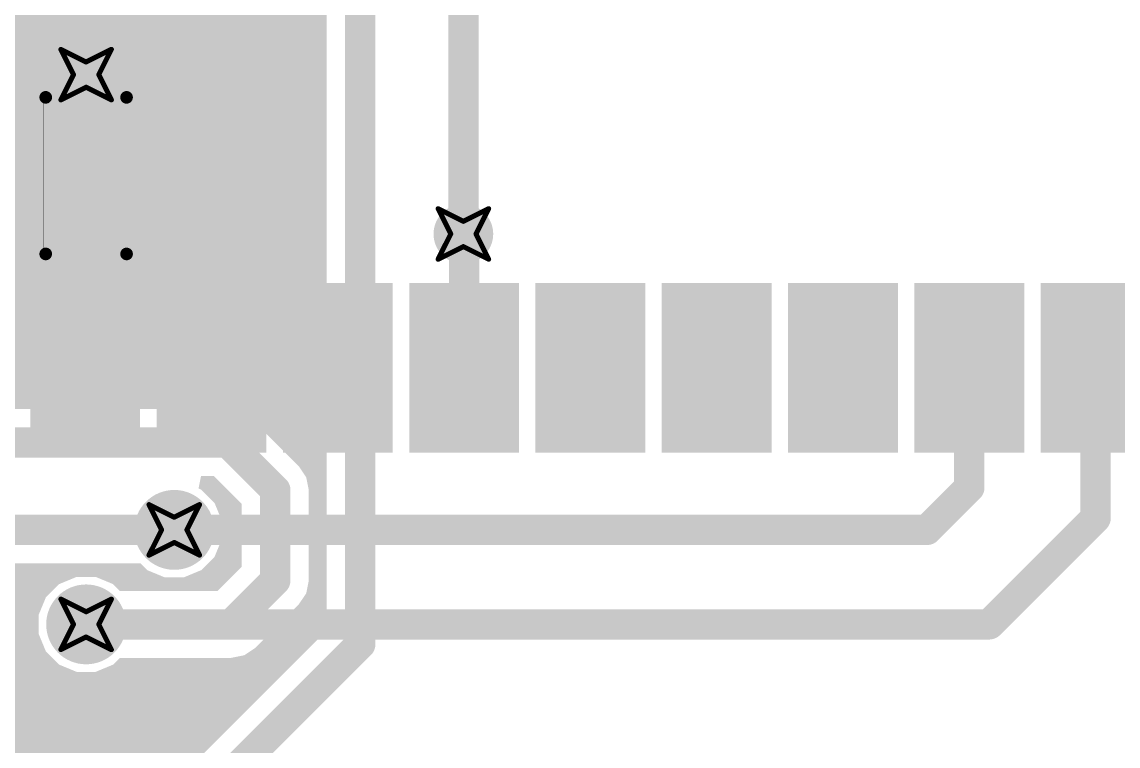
# Model space of a CAD drawing. Header units: inches. Extents: x -11 to 1110, y -7 to 455.
# Drawn here: x 681.73 to 692.75, y 24.5 to 31.78 of the extents above; entities that cross this region are included whole.
import ezdxf

# ---------------------------------------------------------------- set-up
doc = ezdxf.new("R2010")
doc.units = ezdxf.units.IN
for name, color, linetype in [('Bottom Layer', 5, 'Continuous'), ('Bottom Overlay', 54, 'Continuous'), ('Bottom Paste', 16, 'Continuous'), ('Bottom Solder', 6, 'Continuous'), ('Drill Drawing', 1, 'Continuous'), ('Top Layer', 1, 'Continuous'), ('Top Solder', 216, 'Continuous'), ('Via Holes', 16, 'Continuous')]:
    doc.layers.add(name, color=color, linetype=linetype)

# ---------------------------------------------------------------- blocks, each defined once
blk = doc.blocks.new('R___0402_B_18')
at = {"layer": 'Bottom Layer'}
for points in [[(-0.2413, 0.3175), (-0.2412999999999999, -0.3175), (-0.6985, -0.3175), (-0.6985, 0.3175)], [(0.6985, 0.3175), (0.6985, -0.3175), (0.2413, -0.3175), (0.2412999999999999, 0.3175)]]:
    blk.add_hatch(color=5, dxfattribs=at).paths.add_polyline_path(points)
at = {"layer": 'Bottom Paste'}
for points in [[(-0.2413, 0.3175), (-0.2412999999999999, -0.3175), (-0.6985, -0.3175), (-0.6985, 0.3175)], [(0.6985, 0.3175), (0.6985, -0.3175), (0.2413, -0.3175), (0.2412999999999999, 0.3175)]]:
    blk.add_hatch(color=16, dxfattribs=at).paths.add_polyline_path(points)
at = {"layer": 'Bottom Solder'}
for points in [[(-0.18629884, 0.37250116), (-0.1862988399999999, -0.37250116), (-0.75350116, -0.37250116), (-0.75350116, 0.37250116)], [(0.75350116, 0.37250116), (0.75350116, -0.37250116), (0.18629884, -0.37250116), (0.1862988399999999, 0.37250116)]]:
    blk.add_hatch(color=6, dxfattribs=at).paths.add_polyline_path(points)
at = {"layer": 'Bottom Overlay'}
for points in [[(-0.7874, 0.4064, 0.127, 0.127, 0), (0.7874, 0.4064, 0.127, 0.127, 0)], [(-0.7874, 0.4064, 0.127, 0.127, 0), (-0.7874, -0.4064, 0.127, 0.127, 0)], [(0.7874, 0.4064, 0.127, 0.127, 0), (0.7874, -0.4064, 0.127, 0.127, 0)], [(-0.8128, 0.4318, 0.0032258, 0.0032258, 0), (0.8128, 0.4318, 0.0032258, 0.0032258, 0)], [(-0.7874, -0.4064, 0.127, 0.127, 0), (0.7874, -0.4064, 0.127, 0.127, 0)]]:
    blk.add_lwpolyline(points, format="xyseb", dxfattribs=at)
for points in [[(-0.8191499999999999, 0.4064, 0.0635, 0.0635, 1), (-0.7556499999999999, 0.4064, 0.0635, 0.0635, 1)], [(-0.8191499999999999, 0.4064, 0.0635, 0.0635, 1), (-0.7556499999999999, 0.4064, 0.0635, 0.0635, 1)], [(0.7556499999999999, 0.4064, 0.0635, 0.0635, 1), (0.8191499999999999, 0.4064, 0.0635, 0.0635, 1)], [(0.7556499999999999, 0.4064, 0.0635, 0.0635, 1), (0.8191499999999999, 0.4064, 0.0635, 0.0635, 1)], [(-0.81360518, 0.4318, 0.0016129, 0.0016129, 1), (-0.8119948199999999, 0.4318, 0.0016129, 0.0016129, 1)], [(0.8119948199999999, 0.4318, 0.0016129, 0.0016129, 1), (0.81360518, 0.4318, 0.0016129, 0.0016129, 1)], [(-0.8191499999999999, -0.4064, 0.0635, 0.0635, 1), (-0.7556499999999999, -0.4064, 0.0635, 0.0635, 1)], [(-0.8191499999999999, -0.4064, 0.0635, 0.0635, 1), (-0.7556499999999999, -0.4064, 0.0635, 0.0635, 1)], [(0.7556499999999999, -0.4064, 0.0635, 0.0635, 1), (0.8191499999999999, -0.4064, 0.0635, 0.0635, 1)], [(0.7556499999999999, -0.4064, 0.0635, 0.0635, 1), (0.8191499999999999, -0.4064, 0.0635, 0.0635, 1)]]:
    blk.add_lwpolyline(points, format="xyseb", close=True, dxfattribs=at)
blk = doc.blocks.new('38_SMD_M______B_27')
at = {"layer": 'Bottom Layer'}
for points in [[(8.00000051, 5.54000035), (9.500000049999999, 5.54000035), (9.500000049999999, 4.63999961), (8.00000051, 4.63999961)], [(8.00000051, 4.270000349999999), (9.500000049999999, 4.270000349999999), (9.500000049999999, 3.36999961), (8.00000051, 3.36999961)], [(8.00000051, 3.00000035), (9.500000049999999, 3.00000035), (9.500000049999999, 2.09999961), (8.00000051, 2.09999961)], [(8.00000051, 1.73000035), (9.500000049999999, 1.73000035), (9.500000049999999, 0.82999961), (8.00000051, 0.82999961)], [(8.00000051, 0.46000035), (9.500000049999999, 0.46000035), (9.500000049999999, -0.44000039), (8.00000051, -0.44000039)], [(8.00000051, -0.80999965), (9.500000049999999, -0.80999965), (9.500000049999999, -1.71000039), (8.00000051, -1.71000039)], [(8.00000051, -2.07999965), (9.500000049999999, -2.07999965), (9.500000049999999, -2.98000039), (8.00000051, -2.98000039)], [(8.00000051, -3.34999965), (9.500000049999999, -3.34999965), (9.500000049999999, -4.250000389999999), (8.00000051, -4.250000389999999)], [(8.00000051, -4.61999965), (9.500000049999999, -4.61999965), (9.500000049999999, -5.52000039), (8.00000051, -5.52000039)]]:
    blk.add_hatch(color=5, dxfattribs=at).paths.add_polyline_path(points)
at = {"layer": 'Bottom Paste'}
for points in [[(8.00000051, 5.54000035), (9.500000049999999, 5.54000035), (9.500000049999999, 4.63999961), (8.00000051, 4.63999961)], [(8.00000051, 4.270000349999999), (9.500000049999999, 4.270000349999999), (9.500000049999999, 3.36999961), (8.00000051, 3.36999961)], [(8.00000051, 3.00000035), (9.500000049999999, 3.00000035), (9.500000049999999, 2.09999961), (8.00000051, 2.09999961)], [(8.00000051, 1.73000035), (9.500000049999999, 1.73000035), (9.500000049999999, 0.82999961), (8.00000051, 0.82999961)], [(8.00000051, 0.46000035), (9.500000049999999, 0.46000035), (9.500000049999999, -0.44000039), (8.00000051, -0.44000039)], [(8.00000051, -0.80999965), (9.500000049999999, -0.80999965), (9.500000049999999, -1.71000039), (8.00000051, -1.71000039)], [(8.00000051, -2.07999965), (9.500000049999999, -2.07999965), (9.500000049999999, -2.98000039), (8.00000051, -2.98000039)], [(8.00000051, -3.34999965), (9.500000049999999, -3.34999965), (9.500000049999999, -4.250000389999999), (8.00000051, -4.250000389999999)], [(8.00000051, -4.61999965), (9.500000049999999, -4.61999965), (9.500000049999999, -5.52000039), (8.00000051, -5.52000039)]]:
    blk.add_hatch(color=16, dxfattribs=at).paths.add_polyline_path(points)
at = {"layer": 'Bottom Solder'}
for points in [[(7.89840051, 5.64160035), (9.601600049999998, 5.64160035), (9.601600049999998, 4.53839961), (7.89840051, 4.53839961)], [(7.89840051, 4.37160035), (9.601600049999998, 4.37160035), (9.601600049999998, 3.268399609999999), (7.89840051, 3.268399609999999)], [(7.89840051, 3.10160035), (9.601600049999998, 3.10160035), (9.601600049999998, 1.99839961), (7.89840051, 1.99839961)], [(7.89840051, 1.83160035), (9.601600049999998, 1.83160035), (9.601600049999998, 0.72839961), (7.89840051, 0.72839961)], [(7.89840051, 0.56160035), (9.601600049999998, 0.56160035), (9.601600049999998, -0.54160039), (7.89840051, -0.54160039)], [(7.89840051, -0.70839965), (9.601600049999998, -0.70839965), (9.601600049999998, -1.81160039), (7.89840051, -1.81160039)], [(7.89840051, -1.97839965), (9.601600049999998, -1.97839965), (9.601600049999998, -3.08160039), (7.89840051, -3.08160039)], [(7.89840051, -3.24839965), (9.601600049999998, -3.24839965), (9.601600049999998, -4.35160039), (7.89840051, -4.35160039)], [(7.89840051, -4.51839965), (9.601600049999998, -4.51839965), (9.601600049999998, -5.621600389999999), (7.89840051, -5.621600389999999)]]:
    blk.add_hatch(color=6, dxfattribs=at).paths.add_polyline_path(points)

msp = doc.modelspace()

# ---------------------------------------------------------------- hatches: boundary and pattern name
at = {"layer": 'Bottom Layer'}
h = msp.add_hatch(color=5, dxfattribs=at)
edge = h.paths.add_edge_path()
edge.add_arc((682.3739997399999, 31.24859892), 0.2999994, 0, 360)
h = msp.add_hatch(color=5, dxfattribs=at)
edge = h.paths.add_edge_path()
edge.add_arc((686.16679886, 29.64599862), 0.2999994, 0, 360)
h = msp.add_hatch(color=5, dxfattribs=at)
edge = h.paths.add_edge_path()
edge.add_arc((683.2599999999999, 26.67), 0.2999994, 0, 360)
h = msp.add_hatch(color=5, dxfattribs=at)
edge = h.paths.add_edge_path()
edge.add_arc((682.3739997399999, 25.71980124), 0.2999994, 0, 360)
at = {"layer": 'Bottom Solder'}
h = msp.add_hatch(color=6, dxfattribs=at)
edge = h.paths.add_edge_path()
edge.add_arc((683.2599999999999, 26.67), 0.4015993999999999, 0, 360)
h = msp.add_hatch(color=6, dxfattribs=at)
edge = h.paths.add_edge_path()
edge.add_arc((682.3739997399999, 25.71980124), 0.4015993999999999, 0, 360)
at = {"layer": 'Top Layer'}
msp.add_hatch(color=1, dxfattribs=at).paths.add_polyline_path([(684.7931693999999, 39.90242464), (684.7931693999999, 25.65901142), (681.7551007999999, 22.62094282), (681.6821215199999, 22.51172028), (681.6564929199999, 22.38288132), (681.6564929199999, 14.04631938), (681.5881034199999, 13.97792988), (681.5280705199999, 13.83299748), (681.40107052, 13.85826032), (681.40107052, 23.71376004), (681.45165716, 23.76434668), (681.52439768, 23.93995974), (681.52439768, 24.1300381), (681.45165716, 24.30565116), (681.31725052, 24.4400578), (681.14163746, 24.51279832), (680.9515590999999, 24.51279832), (680.77594604, 24.4400578), (680.6415394, 24.30565116), (680.56879888, 24.1300381), (680.56879888, 23.93995974), (680.6415394, 23.76434668), (680.72773176, 23.67815432), (680.72773176, 4.18564314), (680.6593422599999, 4.11725364), (680.6331319999999, 4.0539797), (680.4956697399999, 4.0539797), (680.46945948, 4.11725364), (680.40106998, 4.18564314), (680.40106998, 25.16734616), (681.56705444, 26.33333062), (682.92095826, 26.33333062), (682.98934776, 26.26494112), (683.1649608199999, 26.1922006), (683.35503918, 26.1922006), (683.5306522399999, 26.26494112), (683.66505888, 26.39934776), (683.7377994, 26.57496082), (683.7377994, 26.76503918), (683.66505888, 26.94065224), (683.5306522399999, 27.07505888), (683.5039288999999, 27.0861282), (683.52919174, 27.2131282), (683.65649146, 27.2131282), (683.93933062, 26.93028904), (683.93933062, 26.30145362), (683.69434762, 26.05647062), (682.7130414799999, 26.05647062), (682.6446519799999, 26.12486012), (682.4690389199999, 26.19760064), (682.27896056, 26.19760064), (682.1033474999999, 26.12486012), (681.96894086, 25.99045348), (681.89620034, 25.81484042), (681.89620034, 25.62476206), (681.96894086, 25.449149), (682.1033474999999, 25.31474236), (682.27896056, 25.24200184), (682.4690389199999, 25.24200184), (682.6446519799999, 25.31474236), (682.7130414799999, 25.38313186), (683.83380124, 25.38313186), (683.9626401999999, 25.40876046), (684.07186274, 25.48173974), (684.5140614999999, 25.9239385), (684.5870407799999, 26.03316104), (684.6126693799999, 26.162), (684.6126693799999, 27.06974266), (684.5870433199999, 27.19857908), (684.5140614999999, 27.30780416), (684.03400658, 27.78785908), (683.92478404, 27.86083836), (683.79594508, 27.88646696), (680.4531983999999, 27.88646696), (680.32436198, 27.8608409), (680.2151369, 27.78785908), (678.8263410999999, 26.39906328), (678.75336182, 26.28984074), (678.72773322, 26.16100178), (678.72773322, 4.18564314), (678.6593437199999, 4.11725364), (678.5866031999999, 3.94164058), (678.5866031999999, 3.75156222), (678.6593437199999, 3.57594916), (678.7937503599999, 3.44154252), (678.9693634199999, 3.368802), (679.15944178, 3.368802), (679.33505484, 3.44154252), (679.46946148, 3.57594916), (679.4956692, 3.63922056), (679.6331339999999, 3.63922056), (679.6593417199999, 3.57594916), (679.79374836, 3.44154252), (679.9693614199999, 3.368802), (680.15943978, 3.368802), (680.33505284, 3.44154252), (680.46945948, 3.57594916), (680.4956697399999, 3.6392231), (680.6331319999999, 3.6392231), (680.6593422599999, 3.57594916), (680.7937489, 3.44154252), (680.96936196, 3.368802), (681.15944032, 3.368802), (681.33505338, 3.44154252), (681.40344288, 3.50993202), (681.8946585599999, 3.50993202), (681.9199188599999, 3.38293202), (681.7985474999999, 3.3326578), (681.66414086, 3.19825116), (681.59140034, 3.0226381), (681.59140034, 2.83255974), (681.66414086, 2.65694668), (681.66675198, 2.65433556), (681.61814908, 2.5370028), (678.1097817, 2.5370028), (677.55820292, 3.08858158), (677.55820292, 3.857800259999999), (677.55820292, 14.3377158), (677.51976256, 14.5309717), (677.4102911, 14.69480678), (675.58026174, 16.52483614), (675.58026174, 25.43019044), (675.54182138, 25.62344634), (675.43234992, 25.78728142), (675.26851484, 25.89675288), (675.07525894, 25.93519324), (674.88200304, 25.89675288), (674.71816796, 25.78728142), (674.68126938, 25.73205928), (674.55426938, 25.770586), (674.55426938, 40.3822281), (674.5286433199999, 40.51106452), (674.4556614999999, 40.6202896), (671.1498895999999, 43.9260615), (671.06127916, 43.9852689), (671.06972212, 44.0778646), (671.0824043399999, 44.1122689), (674.3274676999999, 44.1122689), (676.89713236, 41.54260424), (676.89713236, 24.33884134), (676.8287428599999, 24.27045184), (676.7560023399999, 24.09483878), (676.7560023399999, 23.90476042), (676.8287428599999, 23.72914736), (676.9631494999999, 23.59474072), (677.1387625599999, 23.5220002), (677.32884092, 23.5220002), (677.50445398, 23.59474072), (677.63886062, 23.72914736), (677.71160114, 23.90476042), (677.71160114, 24.09483878), (677.63886062, 24.27045184), (677.57047112, 24.33884134), (677.57047112, 41.68205786), (677.54484252, 41.81089682), (677.47186324, 41.92011936), (674.7049828199999, 44.68699978), (674.62953466, 44.7374137), (674.66805884, 44.86441369999999), (679.83118034, 44.86441369999999)])
h = msp.add_hatch(color=1, dxfattribs=at)
edge = h.paths.add_edge_path()
edge.add_arc((682.3739997399999, 31.24859892), 0.2999994, 0, 360)
h = msp.add_hatch(color=1, dxfattribs=at)
edge = h.paths.add_edge_path()
edge.add_arc((686.16679886, 29.64599862), 0.2999994, 0, 360)
h = msp.add_hatch(color=1, dxfattribs=at)
edge = h.paths.add_edge_path()
edge.add_arc((683.2599999999999, 26.67), 0.2999994, 0, 360)
h = msp.add_hatch(color=1, dxfattribs=at)
edge = h.paths.add_edge_path()
edge.add_arc((682.3739997399999, 25.71980124), 0.2999994, 0, 360)
at = {"layer": 'Top Solder'}
h = msp.add_hatch(color=216, dxfattribs=at)
edge = h.paths.add_edge_path()
edge.add_arc((683.2599999999999, 26.67), 0.4015993999999999, 0, 360)
h = msp.add_hatch(color=216, dxfattribs=at)
edge = h.paths.add_edge_path()
edge.add_arc((682.3739997399999, 25.71980124), 0.4015993999999999, 0, 360)
at = {"layer": 'Via Holes'}
h = msp.add_hatch(color=7, dxfattribs=at)
edge = h.paths.add_edge_path()
edge.add_arc((682.3739997399999, 31.24859892), 0.1499997, 0, 360)
h = msp.add_hatch(color=7, dxfattribs=at)
edge = h.paths.add_edge_path()
edge.add_arc((686.16679886, 29.64599862), 0.1499997, 0, 360)
h = msp.add_hatch(color=7, dxfattribs=at)
edge = h.paths.add_edge_path()
edge.add_arc((683.2599999999999, 26.67), 0.1499997, 0, 360)
h = msp.add_hatch(color=7, dxfattribs=at)
edge = h.paths.add_edge_path()
edge.add_arc((682.3739997399999, 25.71980124), 0.1499997, 0, 360)

# ---------------------------------------------------------------- linework, layer by layer
at = {"layer": 'Bottom Layer'}
for points in [[(682.3739997399999, 28.31039804, 0.3048, 0.3048, 0), (682.3739997399999, 29.76269892, 0.3048, 0.3048, 0)], [(686.1734003199999, 28.29979862, 0.3048, 0.3048, 0), (686.1734003199999, 29.63939716, 0.3048, 0.3048, 0)], [(682.36340032, 28.29979862, 0.5588, 0.5588, 0), (682.3739997399999, 28.31039804, 0.5588, 0.5588, 0)], [(691.25340032, 27.09574718, 0.3048, 0.3048, 0), (691.25340032, 28.29979862, 0.3048, 0.3048, 0)], [(692.52340032, 26.78940032, 0.3048, 0.3048, 0), (692.52340032, 28.29979862, 0.3048, 0.3048, 0)], [(690.8276531399999, 26.67, 0.3048, 0.3048, 0), (691.25340032, 27.09574718, 0.3048, 0.3048, 0)], [(691.45380124, 25.71980124, 0.3048, 0.3048, 0), (692.52340032, 26.78940032, 0.3048, 0.3048, 0)], [(683.2599999999999, 26.67, 0.3048, 0.3048, 0), (690.8276531399999, 26.67, 0.3048, 0.3048, 0)], [(682.3739997399999, 25.71980124, 0.3048, 0.3048, 0), (691.45380124, 25.71980124, 0.3048, 0.3048, 0)]]:
    msp.add_lwpolyline(points, format="xyseb", dxfattribs=at)
for points in [[(682.29779974, 29.76269892, 0.1524, 0.1524, 1), (682.45019974, 29.76269892, 0.1524, 0.1524, 1)], [(686.09720032, 29.63939716, 0.1524, 0.1524, 1), (686.24960032, 29.63939716, 0.1524, 0.1524, 1)], [(682.2237003199999, 28.29979862, 0.2794, 0.2794, 1), (682.5031003199999, 28.29979862, 0.2794, 0.2794, 1)], [(682.23429974, 28.31039804, 0.2794, 0.2794, 1), (682.51369974, 28.31039804, 0.2794, 0.2794, 1)], [(682.29779974, 28.31039804, 0.1524, 0.1524, 1), (682.45019974, 28.31039804, 0.1524, 0.1524, 1)], [(686.09720032, 28.29979862, 0.1524, 0.1524, 1), (686.24960032, 28.29979862, 0.1524, 0.1524, 1)], [(691.1772003199999, 28.29979862, 0.1524, 0.1524, 1), (691.3296003199999, 28.29979862, 0.1524, 0.1524, 1)], [(692.44720032, 28.29979862, 0.1524, 0.1524, 1), (692.5996003199999, 28.29979862, 0.1524, 0.1524, 1)], [(691.1772003199999, 27.09574718, 0.1524, 0.1524, 1), (691.3296003199999, 27.09574718, 0.1524, 0.1524, 1)], [(691.1772003199999, 27.09574718, 0.1524, 0.1524, 1), (691.3296003199999, 27.09574718, 0.1524, 0.1524, 1)], [(692.44720032, 26.78940032, 0.1524, 0.1524, 1), (692.5996003199999, 26.78940032, 0.1524, 0.1524, 1)], [(692.44720032, 26.78940032, 0.1524, 0.1524, 1), (692.5996003199999, 26.78940032, 0.1524, 0.1524, 1)], [(683.1837999999999, 26.67, 0.1524, 0.1524, 1), (683.3362, 26.67, 0.1524, 0.1524, 1)], [(690.75145314, 26.67, 0.1524, 0.1524, 1), (690.9038531399999, 26.67, 0.1524, 0.1524, 1)], [(690.75145314, 26.67, 0.1524, 0.1524, 1), (690.9038531399999, 26.67, 0.1524, 0.1524, 1)], [(682.29779974, 25.71980124, 0.1524, 0.1524, 1), (682.45019974, 25.71980124, 0.1524, 0.1524, 1)], [(691.37760124, 25.71980124, 0.1524, 0.1524, 1), (691.5300012399999, 25.71980124, 0.1524, 0.1524, 1)], [(691.37760124, 25.71980124, 0.1524, 0.1524, 1), (691.5300012399999, 25.71980124, 0.1524, 0.1524, 1)]]:
    msp.add_lwpolyline(points, format="xyseb", close=True, dxfattribs=at)
at = {"layer": 'Drill Drawing'}
for points in [[(682.1199997399999, 31.50259892, 0.0508, 0.0508, 0), (682.3739997399999, 31.37559891999999, 0.0508, 0.0508, 0)], [(682.1199997399999, 31.50259892, 0.0508, 0.0508, 0), (682.24699974, 31.24859892, 0.0508, 0.0508, 0)], [(682.3739997399999, 31.37559891999999, 0.0508, 0.0508, 0), (682.62799974, 31.50259892, 0.0508, 0.0508, 0)], [(682.5009997399999, 31.24859892, 0.0508, 0.0508, 0), (682.62799974, 31.50259892, 0.0508, 0.0508, 0)], [(682.1199997399999, 30.99459892, 0.0508, 0.0508, 0), (682.24699974, 31.24859892, 0.0508, 0.0508, 0)], [(682.5009997399999, 31.24859892, 0.0508, 0.0508, 0), (682.62799974, 30.99459892, 0.0508, 0.0508, 0)], [(682.1199997399999, 30.99459892, 0.0508, 0.0508, 0), (682.3739997399999, 31.12159892, 0.0508, 0.0508, 0)], [(682.3739997399999, 31.12159892, 0.0508, 0.0508, 0), (682.62799974, 30.99459892, 0.0508, 0.0508, 0)], [(685.91279886, 29.89999862, 0.0508, 0.0508, 0), (686.16679886, 29.77299862, 0.0508, 0.0508, 0)], [(685.91279886, 29.89999862, 0.0508, 0.0508, 0), (686.03979886, 29.64599862, 0.0508, 0.0508, 0)], [(686.16679886, 29.77299862, 0.0508, 0.0508, 0), (686.4207988599999, 29.89999862, 0.0508, 0.0508, 0)], [(686.2937988599999, 29.64599862, 0.0508, 0.0508, 0), (686.4207988599999, 29.89999862, 0.0508, 0.0508, 0)], [(685.91279886, 29.39199862, 0.0508, 0.0508, 0), (686.03979886, 29.64599862, 0.0508, 0.0508, 0)], [(686.2937988599999, 29.64599862, 0.0508, 0.0508, 0), (686.4207988599999, 29.39199862, 0.0508, 0.0508, 0)], [(685.91279886, 29.39199862, 0.0508, 0.0508, 0), (686.16679886, 29.51899862, 0.0508, 0.0508, 0)], [(686.16679886, 29.51899862, 0.0508, 0.0508, 0), (686.4207988599999, 29.39199862, 0.0508, 0.0508, 0)], [(683.006, 26.924, 0.0508, 0.0508, 0), (683.2599999999999, 26.797, 0.0508, 0.0508, 0)], [(683.006, 26.924, 0.0508, 0.0508, 0), (683.1329999999999, 26.67, 0.0508, 0.0508, 0)], [(683.2599999999999, 26.797, 0.0508, 0.0508, 0), (683.514, 26.924, 0.0508, 0.0508, 0)], [(683.387, 26.67, 0.0508, 0.0508, 0), (683.514, 26.924, 0.0508, 0.0508, 0)], [(683.006, 26.416, 0.0508, 0.0508, 0), (683.1329999999999, 26.67, 0.0508, 0.0508, 0)], [(683.387, 26.67, 0.0508, 0.0508, 0), (683.514, 26.416, 0.0508, 0.0508, 0)], [(683.006, 26.416, 0.0508, 0.0508, 0), (683.2599999999999, 26.543, 0.0508, 0.0508, 0)], [(683.2599999999999, 26.543, 0.0508, 0.0508, 0), (683.514, 26.416, 0.0508, 0.0508, 0)], [(682.1199997399999, 25.97380124, 0.0508, 0.0508, 0), (682.3739997399999, 25.84680124, 0.0508, 0.0508, 0)], [(682.1199997399999, 25.97380124, 0.0508, 0.0508, 0), (682.24699974, 25.71980124, 0.0508, 0.0508, 0)], [(682.3739997399999, 25.84680124, 0.0508, 0.0508, 0), (682.62799974, 25.97380124, 0.0508, 0.0508, 0)], [(682.5009997399999, 25.71980124, 0.0508, 0.0508, 0), (682.62799974, 25.97380124, 0.0508, 0.0508, 0)], [(682.1199997399999, 25.46580124, 0.0508, 0.0508, 0), (682.24699974, 25.71980124, 0.0508, 0.0508, 0)], [(682.5009997399999, 25.71980124, 0.0508, 0.0508, 0), (682.62799974, 25.46580124, 0.0508, 0.0508, 0)], [(682.1199997399999, 25.46580124, 0.0508, 0.0508, 0), (682.3739997399999, 25.59280124, 0.0508, 0.0508, 0)], [(682.3739997399999, 25.59280124, 0.0508, 0.0508, 0), (682.62799974, 25.46580124, 0.0508, 0.0508, 0)]]:
    msp.add_lwpolyline(points, format="xyseb", dxfattribs=at)
for points in [[(682.1072997399999, 31.50259892, 0.0254, 0.0254, 1), (682.13269974, 31.50259892, 0.0254, 0.0254, 1)], [(682.1072997399999, 31.50259892, 0.0254, 0.0254, 1), (682.13269974, 31.50259892, 0.0254, 0.0254, 1)], [(682.61529974, 31.50259892, 0.0254, 0.0254, 1), (682.64069974, 31.50259892, 0.0254, 0.0254, 1)], [(682.61529974, 31.50259892, 0.0254, 0.0254, 1), (682.64069974, 31.50259892, 0.0254, 0.0254, 1)], [(682.36129974, 31.37559891999999, 0.0254, 0.0254, 1), (682.3866997399999, 31.37559891999999, 0.0254, 0.0254, 1)], [(682.36129974, 31.37559891999999, 0.0254, 0.0254, 1), (682.3866997399999, 31.37559891999999, 0.0254, 0.0254, 1)], [(682.23429974, 31.24859892, 0.0254, 0.0254, 1), (682.25969974, 31.24859892, 0.0254, 0.0254, 1)], [(682.23429974, 31.24859892, 0.0254, 0.0254, 1), (682.25969974, 31.24859892, 0.0254, 0.0254, 1)], [(682.48829974, 31.24859892, 0.0254, 0.0254, 1), (682.51369974, 31.24859892, 0.0254, 0.0254, 1)], [(682.48829974, 31.24859892, 0.0254, 0.0254, 1), (682.51369974, 31.24859892, 0.0254, 0.0254, 1)], [(682.36129974, 31.12159892, 0.0254, 0.0254, 1), (682.3866997399999, 31.12159892, 0.0254, 0.0254, 1)], [(682.36129974, 31.12159892, 0.0254, 0.0254, 1), (682.3866997399999, 31.12159892, 0.0254, 0.0254, 1)], [(682.1072997399999, 30.99459892, 0.0254, 0.0254, 1), (682.13269974, 30.99459892, 0.0254, 0.0254, 1)], [(682.1072997399999, 30.99459892, 0.0254, 0.0254, 1), (682.13269974, 30.99459892, 0.0254, 0.0254, 1)], [(682.61529974, 30.99459892, 0.0254, 0.0254, 1), (682.64069974, 30.99459892, 0.0254, 0.0254, 1)], [(682.61529974, 30.99459892, 0.0254, 0.0254, 1), (682.64069974, 30.99459892, 0.0254, 0.0254, 1)], [(685.90009886, 29.89999862, 0.0254, 0.0254, 1), (685.92549886, 29.89999862, 0.0254, 0.0254, 1)], [(685.90009886, 29.89999862, 0.0254, 0.0254, 1), (685.92549886, 29.89999862, 0.0254, 0.0254, 1)], [(686.40809886, 29.89999862, 0.0254, 0.0254, 1), (686.43349886, 29.89999862, 0.0254, 0.0254, 1)], [(686.40809886, 29.89999862, 0.0254, 0.0254, 1), (686.43349886, 29.89999862, 0.0254, 0.0254, 1)], [(686.15409886, 29.77299862, 0.0254, 0.0254, 1), (686.17949886, 29.77299862, 0.0254, 0.0254, 1)], [(686.15409886, 29.77299862, 0.0254, 0.0254, 1), (686.17949886, 29.77299862, 0.0254, 0.0254, 1)], [(686.0270988599999, 29.64599862, 0.0254, 0.0254, 1), (686.05249886, 29.64599862, 0.0254, 0.0254, 1)], [(686.0270988599999, 29.64599862, 0.0254, 0.0254, 1), (686.05249886, 29.64599862, 0.0254, 0.0254, 1)], [(686.2810988599999, 29.64599862, 0.0254, 0.0254, 1), (686.30649886, 29.64599862, 0.0254, 0.0254, 1)], [(686.2810988599999, 29.64599862, 0.0254, 0.0254, 1), (686.30649886, 29.64599862, 0.0254, 0.0254, 1)], [(686.15409886, 29.51899862, 0.0254, 0.0254, 1), (686.17949886, 29.51899862, 0.0254, 0.0254, 1)], [(686.15409886, 29.51899862, 0.0254, 0.0254, 1), (686.17949886, 29.51899862, 0.0254, 0.0254, 1)], [(685.90009886, 29.39199862, 0.0254, 0.0254, 1), (685.92549886, 29.39199862, 0.0254, 0.0254, 1)], [(685.90009886, 29.39199862, 0.0254, 0.0254, 1), (685.92549886, 29.39199862, 0.0254, 0.0254, 1)], [(686.40809886, 29.39199862, 0.0254, 0.0254, 1), (686.43349886, 29.39199862, 0.0254, 0.0254, 1)], [(686.40809886, 29.39199862, 0.0254, 0.0254, 1), (686.43349886, 29.39199862, 0.0254, 0.0254, 1)], [(682.9933, 26.924, 0.0254, 0.0254, 1), (683.0187, 26.924, 0.0254, 0.0254, 1)], [(682.9933, 26.924, 0.0254, 0.0254, 1), (683.0187, 26.924, 0.0254, 0.0254, 1)], [(683.5013, 26.924, 0.0254, 0.0254, 1), (683.5266999999999, 26.924, 0.0254, 0.0254, 1)], [(683.5013, 26.924, 0.0254, 0.0254, 1), (683.5266999999999, 26.924, 0.0254, 0.0254, 1)], [(683.2473, 26.797, 0.0254, 0.0254, 1), (683.2727, 26.797, 0.0254, 0.0254, 1)], [(683.2473, 26.797, 0.0254, 0.0254, 1), (683.2727, 26.797, 0.0254, 0.0254, 1)], [(683.1202999999999, 26.67, 0.0254, 0.0254, 1), (683.1456999999999, 26.67, 0.0254, 0.0254, 1)], [(683.1202999999999, 26.67, 0.0254, 0.0254, 1), (683.1456999999999, 26.67, 0.0254, 0.0254, 1)], [(683.3743, 26.67, 0.0254, 0.0254, 1), (683.3996999999999, 26.67, 0.0254, 0.0254, 1)], [(683.3743, 26.67, 0.0254, 0.0254, 1), (683.3996999999999, 26.67, 0.0254, 0.0254, 1)], [(683.2473, 26.543, 0.0254, 0.0254, 1), (683.2727, 26.543, 0.0254, 0.0254, 1)], [(683.2473, 26.543, 0.0254, 0.0254, 1), (683.2727, 26.543, 0.0254, 0.0254, 1)], [(682.9933, 26.416, 0.0254, 0.0254, 1), (683.0187, 26.416, 0.0254, 0.0254, 1)], [(682.9933, 26.416, 0.0254, 0.0254, 1), (683.0187, 26.416, 0.0254, 0.0254, 1)], [(683.5013, 26.416, 0.0254, 0.0254, 1), (683.5266999999999, 26.416, 0.0254, 0.0254, 1)], [(683.5013, 26.416, 0.0254, 0.0254, 1), (683.5266999999999, 26.416, 0.0254, 0.0254, 1)], [(682.1072997399999, 25.97380124, 0.0254, 0.0254, 1), (682.13269974, 25.97380124, 0.0254, 0.0254, 1)], [(682.1072997399999, 25.97380124, 0.0254, 0.0254, 1), (682.13269974, 25.97380124, 0.0254, 0.0254, 1)], [(682.61529974, 25.97380124, 0.0254, 0.0254, 1), (682.64069974, 25.97380124, 0.0254, 0.0254, 1)], [(682.61529974, 25.97380124, 0.0254, 0.0254, 1), (682.64069974, 25.97380124, 0.0254, 0.0254, 1)], [(682.36129974, 25.84680124, 0.0254, 0.0254, 1), (682.3866997399999, 25.84680124, 0.0254, 0.0254, 1)], [(682.36129974, 25.84680124, 0.0254, 0.0254, 1), (682.3866997399999, 25.84680124, 0.0254, 0.0254, 1)], [(682.23429974, 25.71980124, 0.0254, 0.0254, 1), (682.25969974, 25.71980124, 0.0254, 0.0254, 1)], [(682.23429974, 25.71980124, 0.0254, 0.0254, 1), (682.25969974, 25.71980124, 0.0254, 0.0254, 1)], [(682.48829974, 25.71980124, 0.0254, 0.0254, 1), (682.51369974, 25.71980124, 0.0254, 0.0254, 1)], [(682.48829974, 25.71980124, 0.0254, 0.0254, 1), (682.51369974, 25.71980124, 0.0254, 0.0254, 1)], [(682.36129974, 25.59280124, 0.0254, 0.0254, 1), (682.3866997399999, 25.59280124, 0.0254, 0.0254, 1)], [(682.36129974, 25.59280124, 0.0254, 0.0254, 1), (682.3866997399999, 25.59280124, 0.0254, 0.0254, 1)], [(682.1072997399999, 25.46580124, 0.0254, 0.0254, 1), (682.13269974, 25.46580124, 0.0254, 0.0254, 1)], [(682.1072997399999, 25.46580124, 0.0254, 0.0254, 1), (682.13269974, 25.46580124, 0.0254, 0.0254, 1)], [(682.61529974, 25.46580124, 0.0254, 0.0254, 1), (682.64069974, 25.46580124, 0.0254, 0.0254, 1)], [(682.61529974, 25.46580124, 0.0254, 0.0254, 1), (682.64069974, 25.46580124, 0.0254, 0.0254, 1)]]:
    msp.add_lwpolyline(points, format="xyseb", close=True, dxfattribs=at)
at = {"layer": 'Top Layer'}
for points in [[(686.16679886, 29.64599862, 0.3048, 0.3048, 0), (686.16679886, 40.51794284, 0.3048, 0.3048, 0)], [(685.12983878, 25.5195578, 0.3048, 0.3048, 0), (685.12983878, 40.04187826, 0.3048, 0.3048, 0)], [(680.4531983999999, 27.54979758, 0.3048, 0.3048, 0), (683.79594508, 27.54979758, 0.3048, 0.3048, 0)], [(683.79594508, 27.54979758, 0.3048, 0.3048, 0), (684.276, 27.06974266, 0.3048, 0.3048, 0)], [(684.276, 26.162, 0.3048, 0.3048, 0), (684.276, 27.06974266, 0.3048, 0.3048, 0)], [(681.42760082, 26.67, 0.3048, 0.3048, 0), (683.2599999999999, 26.67, 0.3048, 0.3048, 0)], [(683.83380124, 25.71980124, 0.3048, 0.3048, 0), (684.276, 26.162, 0.3048, 0.3048, 0)], [(682.3739997399999, 25.71980124, 0.3048, 0.3048, 0), (683.83380124, 25.71980124, 0.3048, 0.3048, 0)], [(681.9931623, 22.38288132, 0.3048, 0.3048, 0), (685.12983878, 25.5195578, 0.3048, 0.3048, 0)]]:
    msp.add_lwpolyline(points, format="xyseb", dxfattribs=at)
for points in [[(686.09059886, 29.64599862, 0.1524, 0.1524, 1), (686.24299886, 29.64599862, 0.1524, 0.1524, 1)], [(683.71974508, 27.54979758, 0.1524, 0.1524, 1), (683.87214508, 27.54979758, 0.1524, 0.1524, 1)], [(683.71974508, 27.54979758, 0.1524, 0.1524, 1), (683.87214508, 27.54979758, 0.1524, 0.1524, 1)], [(684.1998, 27.06974266, 0.1524, 0.1524, 1), (684.3522, 27.06974266, 0.1524, 0.1524, 1)], [(684.1998, 27.06974266, 0.1524, 0.1524, 1), (684.3522, 27.06974266, 0.1524, 0.1524, 1)], [(683.1837999999999, 26.67, 0.1524, 0.1524, 1), (683.3362, 26.67, 0.1524, 0.1524, 1)], [(684.1998, 26.162, 0.1524, 0.1524, 1), (684.3522, 26.162, 0.1524, 0.1524, 1)], [(684.1998, 26.162, 0.1524, 0.1524, 1), (684.3522, 26.162, 0.1524, 0.1524, 1)], [(682.29779974, 25.71980124, 0.1524, 0.1524, 1), (682.45019974, 25.71980124, 0.1524, 0.1524, 1)], [(683.75760124, 25.71980124, 0.1524, 0.1524, 1), (683.9100012399999, 25.71980124, 0.1524, 0.1524, 1)], [(683.75760124, 25.71980124, 0.1524, 0.1524, 1), (683.9100012399999, 25.71980124, 0.1524, 0.1524, 1)], [(685.0536387799999, 25.5195578, 0.1524, 0.1524, 1), (685.20603878, 25.5195578, 0.1524, 0.1524, 1)], [(685.0536387799999, 25.5195578, 0.1524, 0.1524, 1), (685.20603878, 25.5195578, 0.1524, 0.1524, 1)]]:
    msp.add_lwpolyline(points, format="xyseb", close=True, dxfattribs=at)

# ---------------------------------------------------------------- block references
at = {"rotation": 90}
for name, p in [('R___0402_B_18', (682.3739997399999, 30.23259892)), ('38_SMD_M______B_27', (687.4534003, 19.54979834))]:
    msp.add_blockref(name, p, dxfattribs=at)

doc.saveas('drawing.dxf')
